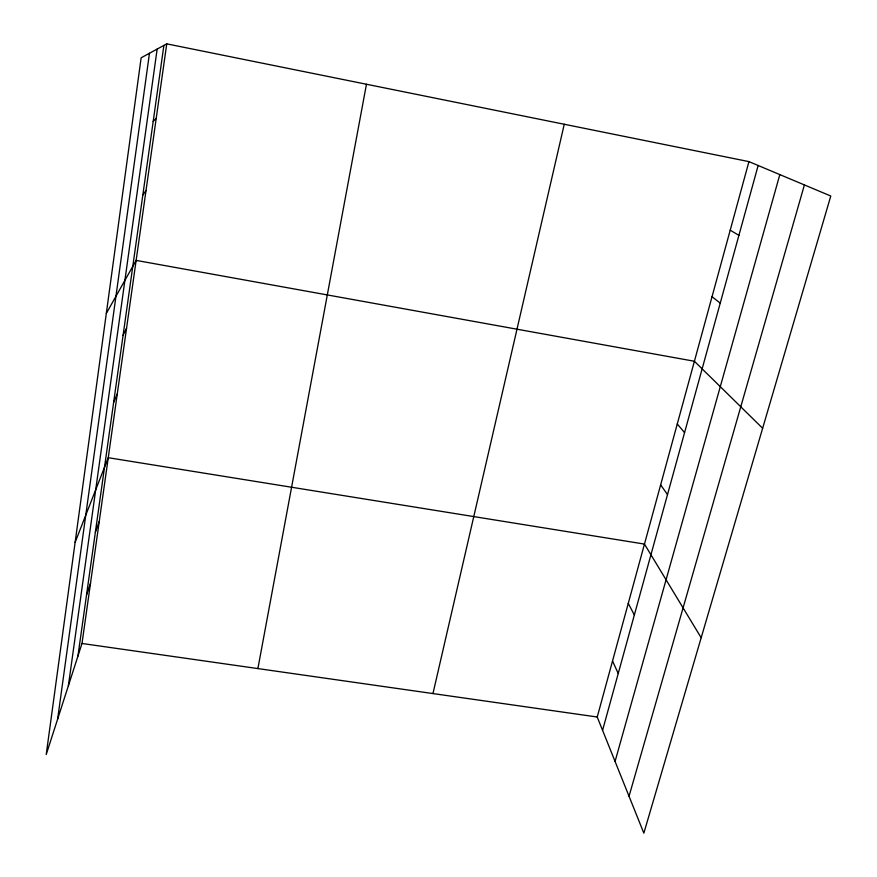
<?xml version="1.0" encoding="UTF-8"?>
<svg xmlns="http://www.w3.org/2000/svg" width="877" height="877" viewBox="0 0 877 877"><rect width="100%" height="100%" fill="white"/><g stroke="black" fill="none" stroke-linecap="round" stroke-linejoin="round"><path stroke-width="1.32" d="M57.641 719.074L149.463 53.267M68.384 685.748L157.147 49.079M77.921 656.128L163.889 45.407M166.751 43.85L141.142 57.794L46.218 754.538L81.999 643.477L166.751 43.85L748.936 161.62L830.782 196.02L643.85 833.15L597.226 717.013L748.936 161.62M257.893 668.581L366.454 84.247M432.964 693.564L564.251 124.26M602.576 730.344L758.145 165.501M615.062 761.444L779.828 174.6M629.039 796.272L804.406 184.937M86.516 595.077L90.495 583.391M95.374 532.164L99.244 521.486M75.126 542.348L108.255 457.706L644.463 544.08L701.172 637.754M113.648 402.357L117.277 393.916M123.065 335.42L126.562 328.173M106.325 313.396L136.143 260.392L694.409 361.258L762.639 428.261M142.819 195.067L146.02 190.484M153.19 121.454L156.216 118.34M81.999 643.477L597.226 717.013M730.212 230.18L738.905 235.365M712.036 296.689L720.247 303.124M677.274 423.953L684.564 432.646M660.633 484.871L667.507 494.595M628.272 603.365L634.345 614.985M612.53 660.984L618.23 673.492"/></g></svg>
